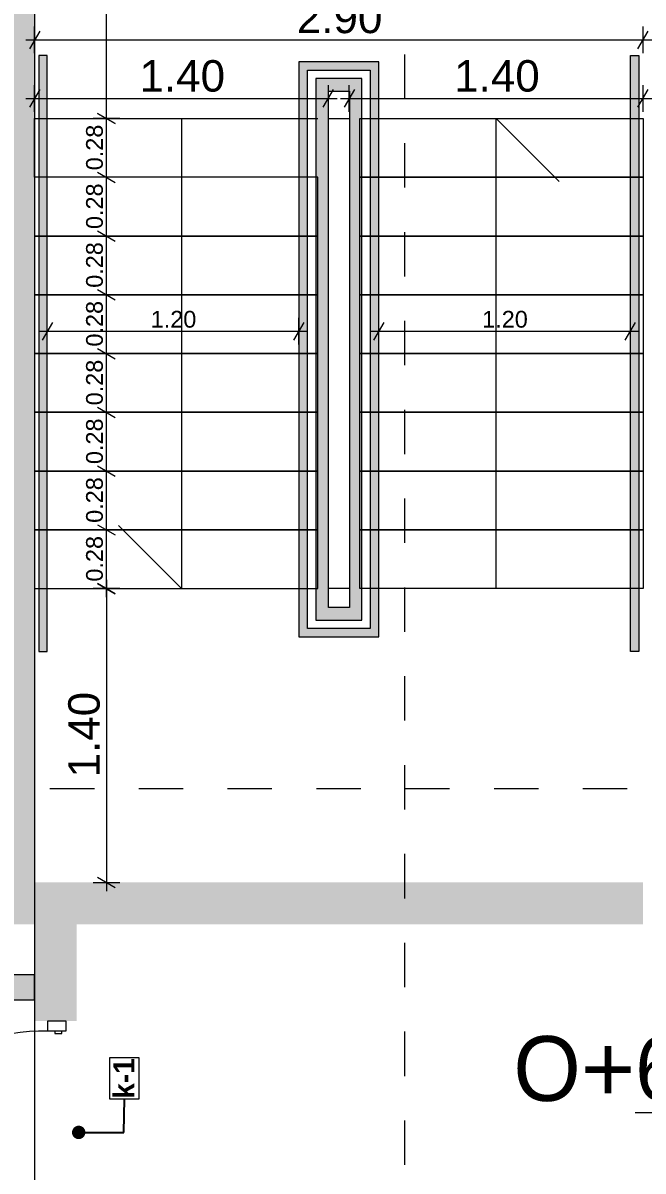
# Model space of a CAD drawing. Header units: millimetres. Extents: x 475206255 to 476720147, y 4620882299 to 4621447368.
# Drawn here: x 475240276 to 475243232, y 4621103601 to 4621109072 of the extents above; entities that cross this region are included whole.
import ezdxf

# ---------------------------------------------------------------- set-up
doc = ezdxf.new("R2010")
doc.units = ezdxf.units.MM
doc.header["$MEASUREMENT"] = 0
doc.set_wipeout_variables(frame=1)
doc.linetypes.add('Dashed', pattern=[423.333333, 211.666667, -211.666667])
doc.linetypes.add('Wipeout_Contour', pattern=[1000, 0, -1000])
for name, color, linetype, lineweight in [('2D Drafting - General_Pen_No__1_Pen_No__7_Pen_No__7', 7, 'Continuous', 0), ('2D Drafting - General_Pen_No__250_Pen_No__7_Pen_No__250', 7, 'Continuous', 0), ('2D Drafting - General_Pen_No__250_Pen_No__7_Pen_No__7', 7, 'Continuous', 0), ('Doors_Pen_No__7_Pen_No__7_Pen_No__7', 7, 'Continuous', 0), ('G-Anno-Nplt_Pen_No__7', 7, 'Continuous', 0), ('gegmebi_Pen_No__7_Pen_No__7', 7, 'Continuous', 0), ('New_._Pen_No__1', 1, 'Continuous', 0), ('New_2D Drafting - General_Pen_No__1', 1, 'Continuous', 0), ('New_2D Drafting - General_Pen_No__4', 7, 'Continuous', 0), ('New_Annotation - Label_Pen_No__1', 1, 'Continuous', 0), ('New_shenobebi_Pen_No__1', 1, 'Continuous', 0), ('zoma_Pen_No__142', 142, 'Continuous', 0), ('zoma_Pen_No__5_Pen_No__5', 5, 'Continuous', 0)]:
    doc.layers.add(name, color=color, linetype=linetype, lineweight=lineweight)
doc.layers.add('zoma', color=7, linetype='Continuous')
doc.styles.add('GENERATED_STYLE_2', font='arial.ttf')
doc.styles.add('GENERATED_STYLE_5', font='')
doc.styles.add('GENERATED_STYLE_6', font='avaza.ttf')
doc.styles.get('GENERATED_STYLE_5').set_extended_font_data('Avaza', bold=True)
doc.dimstyles.new('GENERATED_STYLE__17', dxfattribs={"dimtxt": 80.000001, "dimasz": 64.421331, "dimexe": 0.18, "dimexo": 3, "dimgap": 0, "dimtad": 1, "dimlfac": 0.001, "dimzin": 0, "dimdsep": 46, "dimtxsty": 'GENERATED_STYLE_2', "dimblk": 'ARROWHEAD_2', "dimblk1": 'ARROWHEAD_2', "dimblk2": 'ARROWHEAD_2', "dimcen": 0.09, "dimclrd": 142, "dimclre": 142, "dimclrt": 142, "dimadec": 0, "dimazin": 0, "dimtfac": 1, "dimtdec": 4, "dimtmove": 0, "dimatfit": 3, "dimfxl": 1, "dimtolj": 1, "dimtzin": 0, "dimarcsym": 0})
doc.dimstyles.new('GENERATED_STYLE__20', dxfattribs={"dimtxt": 80.000001, "dimasz": 64.421331, "dimexe": 0.18, "dimexo": 3, "dimgap": 0, "dimtad": 1, "dimtih": 1, "dimtoh": 1, "dimlfac": 0.001, "dimzin": 0, "dimdsep": 46, "dimtxsty": 'GENERATED_STYLE_2', "dimblk": 'ARROWHEAD_2', "dimblk1": 'ARROWHEAD_2', "dimblk2": 'ARROWHEAD_2', "dimcen": 0.09, "dimclrd": 142, "dimclre": 142, "dimclrt": 142, "dimadec": 0, "dimazin": 0, "dimtfac": 1, "dimtdec": 4, "dimtmove": 0, "dimatfit": 3, "dimfxl": 1, "dimtolj": 1, "dimtzin": 0, "dimarcsym": 0})
doc.dimstyles.new('GENERATED_STYLE__3', dxfattribs={"dimtxt": 200, "dimasz": 64.421331, "dimexe": 0.18, "dimexo": 3, "dimgap": 0, "dimtad": 1, "dimtih": 1, "dimtoh": 1, "dimlfac": 0.001, "dimzin": 0, "dimdsep": 46, "dimtxsty": 'GENERATED_STYLE_2', "dimblk": 'ARROWHEAD_2', "dimblk1": 'ARROWHEAD_2', "dimblk2": 'ARROWHEAD_2', "dimcen": 0.09, "dimclrd": 142, "dimclre": 142, "dimclrt": 142, "dimadec": 0, "dimazin": 0, "dimtfac": 1, "dimtdec": 4, "dimtmove": 0, "dimatfit": 3, "dimfxl": 1, "dimtolj": 1, "dimtzin": 0, "dimarcsym": 0})
doc.dimstyles.new('GENERATED_STYLE__33', dxfattribs={"dimtxt": 0.18, "dimasz": 127.68, "dimexe": 0.18, "dimexo": 0.0625, "dimgap": 0, "dimtad": 0, "dimtih": 1, "dimtoh": 1, "dimdec": 4, "dimzin": 0, "dimdsep": 46, "dimcen": 0.09, "dimadec": 0, "dimazin": 0, "dimtfac": 1, "dimtdec": 4, "dimtmove": 0, "dimatfit": 3, "dimldrblk": 'ARROWHEAD_11', "dimfxl": 1, "dimtolj": 1, "dimtzin": 0, "dimarcsym": 0})
doc.dimstyles.new('GENERATED_STYLE__5', dxfattribs={"dimtxt": 150, "dimasz": 64.421331, "dimexe": 0.18, "dimexo": 3, "dimgap": 0, "dimtad": 1, "dimtih": 1, "dimtoh": 1, "dimlfac": 0.001, "dimzin": 0, "dimdsep": 46, "dimtxsty": 'GENERATED_STYLE_2', "dimblk": 'ARROWHEAD_2', "dimblk1": 'ARROWHEAD_2', "dimblk2": 'ARROWHEAD_2', "dimcen": 0.09, "dimclrd": 142, "dimclre": 142, "dimclrt": 142, "dimadec": 0, "dimazin": 0, "dimtfac": 1, "dimtdec": 4, "dimtmove": 0, "dimatfit": 3, "dimfxl": 1, "dimtolj": 1, "dimtzin": 0, "dimarcsym": 0})
doc.dimstyles.new('GENERATED_STYLE__7', dxfattribs={"dimtxt": 150, "dimasz": 64.421331, "dimexe": 0.18, "dimexo": 3, "dimgap": 0, "dimtad": 1, "dimlfac": 0.001, "dimzin": 0, "dimdsep": 46, "dimtxsty": 'GENERATED_STYLE_2', "dimblk": 'ARROWHEAD_2', "dimblk1": 'ARROWHEAD_2', "dimblk2": 'ARROWHEAD_2', "dimcen": 0.09, "dimclrd": 142, "dimclre": 142, "dimclrt": 142, "dimadec": 0, "dimazin": 0, "dimtfac": 1, "dimtdec": 4, "dimtmove": 0, "dimatfit": 3, "dimfxl": 1, "dimtolj": 1, "dimtzin": 0, "dimarcsym": 0})
doc.dimstyles.new('GENERATED_STYLE__9', dxfattribs={"dimtxt": 200, "dimasz": 64.421331, "dimexe": 0.18, "dimexo": 3, "dimgap": 0, "dimtad": 1, "dimlfac": 0.001, "dimzin": 0, "dimdsep": 46, "dimtxsty": 'GENERATED_STYLE_2', "dimblk": 'ARROWHEAD_2', "dimblk1": 'ARROWHEAD_2', "dimblk2": 'ARROWHEAD_2', "dimcen": 0.09, "dimclrd": 142, "dimclre": 142, "dimclrt": 142, "dimadec": 0, "dimazin": 0, "dimtfac": 1, "dimtdec": 4, "dimtmove": 0, "dimatfit": 3, "dimfxl": 1, "dimtolj": 1, "dimtzin": 0, "dimarcsym": 0})

# ---------------------------------------------------------------- blocks, each defined once
blk = doc.blocks.new('*D203', base_point=(475826095.8, 4621095193.2))
at = {"layer": 'zoma_Pen_No__142', "color": 142, "linetype": 'Continuous', "lineweight": 0, "transparency": 16777216}
for p, q in [((475299470.7, 4621110192), (475299386, 4621110240.9)), ((475299428.3, 4621110216.4), (475299428.3, 4621110257.9)), ((475299491.9, 4621110216.4), (475299364.8, 4621110216.4)), ((475299428.3, 4621095016.4), (475299428.3, 4621110216.4)), ((475299386, 4621095040.9), (475299470.7, 4621094992)), ((475299491.9, 4621095016.4), (475299364.8, 4621095016.4)), ((475299428.3, 4621094975), (475299428.3, 4621095016.4))]:
    blk.add_line(p, q, dxfattribs=at)
at = {"layer": 'zoma_Pen_No__142', "color": 142, "lineweight": 0, "transparency": 16777216, "insert": (475299388.3, 4621102273.2), "char_height": 200, "attachment_point": 7, "rotation": 90, "style": 'GENERATED_STYLE_2'}
blk.add_mtext('\\A1;{\\pql;\\fArial|b0|i0|c204|p0;\\W1.000000;15.20}', dxfattribs=at)
blk = doc.blocks.new('ARROWHEAD_2')
at = {"color": 0, "linetype": 'Continuous', "lineweight": 0}
for p, q in [((0, 0), (-1, 0)), ((-0.378, -0.655), (0.378, 0.655))]:
    blk.add_line(p, q, dxfattribs=at)
blk = doc.blocks.new('*D211', base_point=(475826095.8, 4621095193.2))
at = {"layer": 'zoma_Pen_No__142', "color": 142, "linetype": 'Continuous', "lineweight": 0, "transparency": 16777216}
for p, q in [((475298702.8, 4621109816.4), (475298575.6, 4621109816.4)), ((475298596.8, 4621109840.9), (475298681.6, 4621109792)), ((475298639.2, 4621105566), (475298639.2, 4621109816.4)), ((475298596.8, 4621105590.4), (475298681.6, 4621105541.5)), ((475298702.8, 4621105566), (475298575.6, 4621105566))]:
    blk.add_line(p, q, dxfattribs=at)
at = {"layer": 'zoma_Pen_No__142', "color": 142, "lineweight": 0, "transparency": 16777216, "char_height": 200, "attachment_point": 7, "rotation": 90, "style": 'GENERATED_STYLE_2'}
for s, insert in [('\\A1;{\\pql;\\fArial|b0|i0|c204|p0;\\W1.000000;0.40}', (475298599.2, 4621109258.1)), ('\\A1;{\\pql;\\fArial|b0|i0|c204|p0;\\W1.000000;4.25}', (475298599.2, 4621107424.3))]:
    blk.add_mtext(s, dxfattribs=dict(at, insert=insert))
blk = doc.blocks.new('*D366', base_point=(475826095.8, 4621095193.2))
at = {"layer": 'zoma_Pen_No__142', "color": 142, "linetype": 'Continuous', "lineweight": 0, "transparency": 16777216}
for p, q in [((475240716.5, 4621106352.1), (475240631.7, 4621106401)), ((475240674.1, 4621106418), (475240674.1, 4621106376.6)), ((475240610.5, 4621106376.6), (475240737.7, 4621106376.6)), ((475240674.1, 4621106376.6), (475240674.1, 4621104976.6)), ((475240610.5, 4621104976.6), (475240737.7, 4621104976.6)), ((475240631.7, 4621105001), (475240716.5, 4621104952.1)), ((475240674.1, 4621104976.6), (475240674.1, 4621104935.1))]:
    blk.add_line(p, q, dxfattribs=at)
at = {"layer": 'zoma_Pen_No__142', "color": 142, "lineweight": 0, "transparency": 16777216, "insert": (475240644.1, 4621105476.4), "char_height": 150, "attachment_point": 7, "rotation": 90, "style": 'GENERATED_STYLE_2'}
blk.add_mtext('\\A1;{\\pql;\\fArial|b0|i0|c204|p0;\\W1.000000;1.40}', dxfattribs=at)
blk = doc.blocks.new('*D367', base_point=(475826095.8, 4621095193.2))
at = {"layer": 'zoma_Pen_No__142', "color": 142, "linetype": 'Continuous', "lineweight": 0, "transparency": 16777216}
for p, q in [((475240631.7, 4621106680.9), (475240716.5, 4621106631.9)), ((475240737.7, 4621106656.4), (475240610.5, 4621106656.4)), ((475240674.1, 4621106376.4), (475240674.1, 4621106656.4)), ((475240631.7, 4621106400.9), (475240716.5, 4621106351.9)), ((475240737.7, 4621106376.4), (475240610.5, 4621106376.4)), ((475240674.1, 4621106334.9), (475240674.1, 4621106376.4))]:
    blk.add_line(p, q, dxfattribs=at)
at = {"layer": 'zoma_Pen_No__142', "color": 142, "lineweight": 0, "transparency": 16777216, "insert": (475240658.1, 4621106409.6), "char_height": 80, "attachment_point": 7, "rotation": 90, "style": 'GENERATED_STYLE_2'}
blk.add_mtext('\\A1;{\\pql;\\fArial|b0|i0|c204|p0;\\W1.000000;0.28}', dxfattribs=at)
blk = doc.blocks.new('*D368', base_point=(475826095.8, 4621095193.2))
at = {"layer": 'zoma_Pen_No__142', "color": 142, "linetype": 'Continuous', "lineweight": 0, "transparency": 16777216}
for p, q in [((475240631.7, 4621106960.9), (475240716.5, 4621106911.9)), ((475240737.7, 4621106936.4), (475240610.5, 4621106936.4)), ((475240674.1, 4621106656.4), (475240674.1, 4621106936.4)), ((475240631.7, 4621106680.9), (475240716.5, 4621106631.9)), ((475240737.7, 4621106656.4), (475240610.5, 4621106656.4))]:
    blk.add_line(p, q, dxfattribs=at)
at = {"layer": 'zoma_Pen_No__142', "color": 142, "lineweight": 0, "transparency": 16777216, "insert": (475240658.1, 4621106689.6), "char_height": 80, "attachment_point": 7, "rotation": 90, "style": 'GENERATED_STYLE_2'}
blk.add_mtext('\\A1;{\\pql;\\fArial|b0|i0|c204|p0;\\W1.000000;0.28}', dxfattribs=at)
blk = doc.blocks.new('*D369', base_point=(475826095.8, 4621095193.2))
at = {"layer": 'zoma_Pen_No__142', "color": 142, "linetype": 'Continuous', "lineweight": 0, "transparency": 16777216}
for p, q in [((475240631.7, 4621107240.9), (475240716.5, 4621107191.9)), ((475240737.7, 4621107216.4), (475240610.5, 4621107216.4)), ((475240674.1, 4621106936.4), (475240674.1, 4621107216.4)), ((475240631.7, 4621106960.9), (475240716.5, 4621106911.9)), ((475240737.7, 4621106936.4), (475240610.5, 4621106936.4))]:
    blk.add_line(p, q, dxfattribs=at)
at = {"layer": 'zoma_Pen_No__142', "color": 142, "lineweight": 0, "transparency": 16777216, "insert": (475240658.1, 4621106969.6), "char_height": 80, "attachment_point": 7, "rotation": 90, "style": 'GENERATED_STYLE_2'}
blk.add_mtext('\\A1;{\\pql;\\fArial|b0|i0|c204|p0;\\W1.000000;0.28}', dxfattribs=at)
blk = doc.blocks.new('*D370', base_point=(475826095.8, 4621095193.2))
at = {"layer": 'zoma_Pen_No__142', "color": 142, "linetype": 'Continuous', "lineweight": 0, "transparency": 16777216}
for p, q in [((475240737.7, 4621107496.4), (475240610.5, 4621107496.4)), ((475240631.7, 4621107520.9), (475240716.5, 4621107471.9)), ((475240674.1, 4621107216.4), (475240674.1, 4621107496.4)), ((475240631.7, 4621107240.9), (475240716.5, 4621107191.9)), ((475240737.7, 4621107216.4), (475240610.5, 4621107216.4))]:
    blk.add_line(p, q, dxfattribs=at)
at = {"layer": 'zoma_Pen_No__142', "color": 142, "lineweight": 0, "transparency": 16777216, "insert": (475240658.1, 4621107249.6), "char_height": 80, "attachment_point": 7, "rotation": 90, "style": 'GENERATED_STYLE_2'}
blk.add_mtext('\\A1;{\\pql;\\fArial|b0|i0|c204|p0;\\W1.000000;0.28}', dxfattribs=at)
blk = doc.blocks.new('*D371', base_point=(475826095.8, 4621095193.2))
at = {"layer": 'zoma_Pen_No__142', "color": 142, "linetype": 'Continuous', "lineweight": 0, "transparency": 16777216}
for p, q in [((475240737.7, 4621107776.4), (475240610.5, 4621107776.4)), ((475240631.7, 4621107800.9), (475240716.5, 4621107751.9)), ((475240674.1, 4621107496.4), (475240674.1, 4621107776.4)), ((475240737.7, 4621107496.4), (475240610.5, 4621107496.4)), ((475240631.7, 4621107520.9), (475240716.5, 4621107471.9))]:
    blk.add_line(p, q, dxfattribs=at)
at = {"layer": 'zoma_Pen_No__142', "color": 142, "lineweight": 0, "transparency": 16777216, "insert": (475240658.1, 4621107529.6), "char_height": 80, "attachment_point": 7, "rotation": 90, "style": 'GENERATED_STYLE_2'}
blk.add_mtext('\\A1;{\\pql;\\fArial|b0|i0|c204|p0;\\W1.000000;0.28}', dxfattribs=at)
blk = doc.blocks.new('*D372', base_point=(475826095.8, 4621095193.2))
at = {"layer": 'zoma_Pen_No__142', "color": 142, "linetype": 'Continuous', "lineweight": 0, "transparency": 16777216}
for p, q in [((475240737.7, 4621108056.4), (475240610.5, 4621108056.4)), ((475240631.7, 4621108080.9), (475240716.5, 4621108031.9)), ((475240674.1, 4621107776.4), (475240674.1, 4621108056.4)), ((475240737.7, 4621107776.4), (475240610.5, 4621107776.4)), ((475240631.7, 4621107800.9), (475240716.5, 4621107751.9))]:
    blk.add_line(p, q, dxfattribs=at)
at = {"layer": 'zoma_Pen_No__142', "color": 142, "lineweight": 0, "transparency": 16777216, "insert": (475240658.1, 4621107809.6), "char_height": 80, "attachment_point": 7, "rotation": 90, "style": 'GENERATED_STYLE_2'}
blk.add_mtext('\\A1;{\\pql;\\fArial|b0|i0|c204|p0;\\W1.000000;0.28}', dxfattribs=at)
blk = doc.blocks.new('*D373', base_point=(475826095.8, 4621095193.2))
at = {"layer": 'zoma_Pen_No__142', "color": 142, "linetype": 'Continuous', "lineweight": 0, "transparency": 16777216}
for p, q in [((475240737.7, 4621108336.4), (475240610.5, 4621108336.4)), ((475240631.7, 4621108360.9), (475240716.5, 4621108311.9)), ((475240674.1, 4621108056.4), (475240674.1, 4621108336.4)), ((475240737.7, 4621108056.4), (475240610.5, 4621108056.4)), ((475240631.7, 4621108080.9), (475240716.5, 4621108031.9))]:
    blk.add_line(p, q, dxfattribs=at)
at = {"layer": 'zoma_Pen_No__142', "color": 142, "lineweight": 0, "transparency": 16777216, "insert": (475240658.1, 4621108089.6), "char_height": 80, "attachment_point": 7, "rotation": 90, "style": 'GENERATED_STYLE_2'}
blk.add_mtext('\\A1;{\\pql;\\fArial|b0|i0|c204|p0;\\W1.000000;0.28}', dxfattribs=at)
blk = doc.blocks.new('*D374', base_point=(475826095.8, 4621095193.2))
at = {"layer": 'zoma_Pen_No__142', "color": 142, "linetype": 'Continuous', "lineweight": 0, "transparency": 16777216}
for p, q in [((475240674.1, 4621108616.4), (475240674.1, 4621108657.8)), ((475240737.7, 4621108616.4), (475240610.5, 4621108616.4)), ((475240716.5, 4621108591.9), (475240631.7, 4621108640.9)), ((475240674.1, 4621108336.4), (475240674.1, 4621108616.4)), ((475240737.7, 4621108336.4), (475240610.5, 4621108336.4)), ((475240631.7, 4621108360.9), (475240716.5, 4621108311.9))]:
    blk.add_line(p, q, dxfattribs=at)
at = {"layer": 'zoma_Pen_No__142', "color": 142, "lineweight": 0, "transparency": 16777216, "insert": (475240658.1, 4621108369.6), "char_height": 80, "attachment_point": 7, "rotation": 90, "style": 'GENERATED_STYLE_2'}
blk.add_mtext('\\A1;{\\pql;\\fArial|b0|i0|c204|p0;\\W1.000000;0.28}', dxfattribs=at)
blk = doc.blocks.new('*D375', base_point=(475826095.8, 4621095193.2))
at = {"layer": 'zoma_Pen_No__142', "color": 142, "linetype": 'Continuous', "lineweight": 0, "transparency": 16777216}
for p, q in [((475240356.4, 4621108754.7), (475240307.4, 4621108669.9)), ((475240331.9, 4621108648.7), (475240331.9, 4621108775.9)), ((475241707.4, 4621108669.9), (475241756.4, 4621108754.7)), ((475241731.9, 4621108648.7), (475241731.9, 4621108775.9)), ((475240290.5, 4621108712.3), (475240331.9, 4621108712.3)), ((475240331.9, 4621108712.3), (475241731.9, 4621108712.3)), ((475241731.9, 4621108712.3), (475241773.4, 4621108712.3))]:
    blk.add_line(p, q, dxfattribs=at)
at = {"layer": 'zoma_Pen_No__142', "color": 142, "lineweight": 0, "transparency": 16777216, "insert": (475240831.7, 4621108742.3), "char_height": 150, "attachment_point": 7, "style": 'GENERATED_STYLE_2'}
blk.add_mtext('\\A1;{\\pql;\\fArial|b0|i0|c204|p0;\\W1.000000;1.40}', dxfattribs=at)
blk = doc.blocks.new('*D376', base_point=(475826095.8, 4621095193.2))
at = {"layer": 'zoma_Pen_No__142', "color": 142, "linetype": 'Continuous', "lineweight": 0, "transparency": 16777216}
for p, q in [((475241856.4, 4621108754.7), (475241807.4, 4621108669.9)), ((475241831.9, 4621108648.7), (475241831.9, 4621108775.9)), ((475243207.4, 4621108669.9), (475243256.4, 4621108754.7)), ((475243231.9, 4621108648.7), (475243231.9, 4621108775.9)), ((475241790.5, 4621108712.3), (475241831.9, 4621108712.3)), ((475241831.9, 4621108712.3), (475243231.9, 4621108712.3)), ((475243231.9, 4621108712.3), (475243273.4, 4621108712.3))]:
    blk.add_line(p, q, dxfattribs=at)
at = {"layer": 'zoma_Pen_No__142', "color": 142, "lineweight": 0, "transparency": 16777216, "insert": (475242331.7, 4621108742.3), "char_height": 150, "attachment_point": 7, "style": 'GENERATED_STYLE_2'}
blk.add_mtext('\\A1;{\\pql;\\fArial|b0|i0|c204|p0;\\W1.000000;1.40}', dxfattribs=at)
blk = doc.blocks.new('*D377', base_point=(475826095.8, 4621095193.2))
at = {"layer": 'zoma_Pen_No__142', "color": 142, "linetype": 'Continuous', "lineweight": 0, "transparency": 16777216}
for p, q in [((475240356.4, 4621109033.2), (475240307.4, 4621108948.5)), ((475240331.9, 4621108927.3), (475240331.9, 4621109054.4)), ((475243207.4, 4621108948.5), (475243256.4, 4621109033.2)), ((475243231.9, 4621108927.3), (475243231.9, 4621109054.4)), ((475240290.5, 4621108990.9), (475240331.9, 4621108990.9)), ((475240331.9, 4621108990.9), (475243231.9, 4621108990.9)), ((475243231.9, 4621108990.9), (475243273.4, 4621108990.9))]:
    blk.add_line(p, q, dxfattribs=at)
at = {"layer": 'zoma_Pen_No__142', "color": 142, "lineweight": 0, "transparency": 16777216, "insert": (475241581.7, 4621109020.9), "char_height": 150, "attachment_point": 7, "style": 'GENERATED_STYLE_2'}
blk.add_mtext('\\A1;{\\pql;\\fArial|b0|i0|c204|p0;\\W1.000000;2.90}', dxfattribs=at)
blk = doc.blocks.new('*D378', base_point=(475826095.8, 4621095193.2))
at = {"layer": 'zoma_Pen_No__142', "color": 142, "linetype": 'Continuous', "lineweight": 0, "transparency": 16777216}
for p, q in [((475240737.7, 4621110016.4), (475240610.5, 4621110016.4)), ((475240716.5, 4621109992), (475240631.7, 4621110040.9)), ((475240674.1, 4621110016.4), (475240674.1, 4621110057.9)), ((475240674.1, 4621108616.4), (475240674.1, 4621110016.4)), ((475240737.7, 4621108616.4), (475240610.5, 4621108616.4)), ((475240631.7, 4621108640.9), (475240716.5, 4621108591.9)), ((475240674.1, 4621108574.9), (475240674.1, 4621108616.4))]:
    blk.add_line(p, q, dxfattribs=at)
at = {"layer": 'zoma_Pen_No__142', "color": 142, "lineweight": 0, "transparency": 16777216, "insert": (475240644.1, 4621109116.2), "char_height": 150, "attachment_point": 7, "rotation": 90, "style": 'GENERATED_STYLE_2'}
blk.add_mtext('\\A1;{\\pql;\\fArial|b0|i0|c204|p0;\\W1.000000;1.40}', dxfattribs=at)
blk = doc.blocks.new('*D632', base_point=(475826095.8, 4621095193.2))
at = {"layer": 'zoma_Pen_No__142', "color": 142, "linetype": 'Continuous', "lineweight": 0, "transparency": 16777216}
for p, q in [((475240391.9, 4621107539), (475240391.9, 4621107666.2)), ((475241591.9, 4621107539), (475241591.9, 4621107666.2)), ((475240350.5, 4621107602.6), (475240391.9, 4621107602.6)), ((475240416.4, 4621107645), (475240367.4, 4621107560.2)), ((475240391.9, 4621107602.6), (475241591.9, 4621107602.6)), ((475241567.4, 4621107560.2), (475241616.4, 4621107645)), ((475241591.9, 4621107602.6), (475241633.4, 4621107602.6))]:
    blk.add_line(p, q, dxfattribs=at)
at = {"layer": 'zoma_Pen_No__142', "color": 142, "lineweight": 0, "transparency": 16777216, "insert": (475240885.1, 4621107618.6), "char_height": 80, "attachment_point": 7, "style": 'GENERATED_STYLE_2'}
blk.add_mtext('\\A1;{\\pql;\\fArial|b0|i0|c204|p0;\\W1.000000;1.20}', dxfattribs=at)
blk = doc.blocks.new('*D633', base_point=(475826095.8, 4621095193.2))
at = {"layer": 'zoma_Pen_No__142', "color": 142, "linetype": 'Continuous', "lineweight": 0, "transparency": 16777216}
for p, q in [((475241971.9, 4621107539), (475241971.9, 4621107666.2)), ((475243171.9, 4621107539), (475243171.9, 4621107666.2)), ((475241930.5, 4621107602.6), (475241971.9, 4621107602.6)), ((475241996.4, 4621107645), (475241947.4, 4621107560.2)), ((475241971.9, 4621107602.6), (475243171.9, 4621107602.6)), ((475243147.4, 4621107560.2), (475243196.4, 4621107645)), ((475243171.9, 4621107602.6), (475243213.4, 4621107602.6))]:
    blk.add_line(p, q, dxfattribs=at)
at = {"layer": 'zoma_Pen_No__142', "color": 142, "lineweight": 0, "transparency": 16777216, "insert": (475242465.1, 4621107618.6), "char_height": 80, "attachment_point": 7, "style": 'GENERATED_STYLE_2'}
blk.add_mtext('\\A1;{\\pql;\\fArial|b0|i0|c204|p0;\\W1.000000;1.20}', dxfattribs=at)
blk = doc.blocks.new('*D1275', base_point=(475826095.8, 4621095193.2))
at = {"layer": 'zoma_Pen_No__142', "color": 142, "linetype": 'Continuous', "lineweight": 0, "transparency": 16777216}
for p, q in [((475240143.8, 4621111275), (475240094.9, 4621111190.3)), ((475240119.4, 4621111169.1), (475240119.4, 4621111296.2)), ((475240543.8, 4621111275), (475240494.9, 4621111190.3)), ((475240519.4, 4621111169.1), (475240519.4, 4621111296.2)), ((475240119.4, 4621111232.6), (475240519.4, 4621111232.6))]:
    blk.add_line(p, q, dxfattribs=at)
blk = doc.blocks.new('*D1276', base_point=(475826095.8, 4621095193.2))
at = {"layer": 'zoma_Pen_No__142', "color": 142, "linetype": 'Continuous', "lineweight": 0, "transparency": 16777216}
for p, q in [((475240543.8, 4621111275), (475240494.9, 4621111190.3)), ((475240519.4, 4621111169.1), (475240519.4, 4621111296.2)), ((475247043.8, 4621111275), (475246994.9, 4621111190.3)), ((475247019.4, 4621111169.1), (475247019.4, 4621111296.2)), ((475240519.4, 4621111232.6), (475247019.4, 4621111232.6))]:
    blk.add_line(p, q, dxfattribs=at)
at = {"layer": 'zoma_Pen_No__142', "color": 142, "lineweight": 0, "transparency": 16777216, "char_height": 200, "attachment_point": 7, "style": 'GENERATED_STYLE_2'}
for s, insert in [('\\A1;{\\pql;\\fArial|b0|i0|c204|p0;\\W1.000000;6.50}', (475243502.4, 4621111272.6)), ('\\A1;{\\pql;\\fArial|b0|i0|c204|p0;\\W1.000000;0.40}', (475246461, 4621111272.6))]:
    blk.add_mtext(s, dxfattribs=dict(at, insert=insert))
blk = doc.blocks.new('*D1333', base_point=(475826095.8, 4621095193.2))
at = {"layer": 'zoma_Pen_No__142', "color": 142, "linetype": 'Continuous', "lineweight": 0, "transparency": 16777216}
for p, q in [((475240143.8, 4621160464.8), (475240094.9, 4621160380)), ((475240119.4, 4621160358.8), (475240119.4, 4621160486)), ((475240543.8, 4621160464.8), (475240494.9, 4621160380)), ((475240519.4, 4621160358.8), (475240519.4, 4621160486)), ((475240119.4, 4621160422.4), (475240519.4, 4621160422.4))]:
    blk.add_line(p, q, dxfattribs=at)
blk = doc.blocks.new('*D1334', base_point=(475826095.8, 4621095193.2))
at = {"layer": 'zoma_Pen_No__142', "color": 142, "linetype": 'Continuous', "lineweight": 0, "transparency": 16777216}
for p, q in [((475240543.8, 4621160464.8), (475240494.9, 4621160380)), ((475240519.4, 4621160358.8), (475240519.4, 4621160486)), ((475247043.8, 4621160464.8), (475246994.9, 4621160380)), ((475247019.4, 4621160358.8), (475247019.4, 4621160486)), ((475240519.4, 4621160422.4), (475247019.4, 4621160422.4))]:
    blk.add_line(p, q, dxfattribs=at)
at = {"layer": 'zoma_Pen_No__142', "color": 142, "lineweight": 0, "transparency": 16777216, "char_height": 200, "attachment_point": 7, "style": 'GENERATED_STYLE_2'}
for s, insert in [('\\A1;{\\pql;\\fArial|b0|i0|c204|p0;\\W1.000000;6.50}', (475243502.4, 4621160462.4)), ('\\A1;{\\pql;\\fArial|b0|i0|c204|p0;\\W1.000000;0.40}', (475246461, 4621160462.4))]:
    blk.add_mtext(s, dxfattribs=dict(at, insert=insert))
blk = doc.blocks.new('*D1357', base_point=(475826095.8, 4621095193.2))
at = {"layer": 'zoma_Pen_No__142', "color": 142, "linetype": 'Continuous', "lineweight": 0, "transparency": 16777216}
for p, q in [((475240143.8, 4621141919.8), (475240094.9, 4621141835.1)), ((475240119.4, 4621141813.9), (475240119.4, 4621141941)), ((475240543.8, 4621141919.8), (475240494.9, 4621141835.1)), ((475240519.4, 4621141813.9), (475240519.4, 4621141941)), ((475240119.4, 4621141877.4), (475240519.4, 4621141877.4))]:
    blk.add_line(p, q, dxfattribs=at)
blk = doc.blocks.new('*D1358', base_point=(475826095.8, 4621095193.2))
at = {"layer": 'zoma_Pen_No__142', "color": 142, "linetype": 'Continuous', "lineweight": 0, "transparency": 16777216}
for p, q in [((475240543.8, 4621141919.8), (475240494.9, 4621141835.1)), ((475240519.4, 4621141813.9), (475240519.4, 4621141941)), ((475247043.8, 4621141919.8), (475246994.9, 4621141835.1)), ((475247019.4, 4621141813.9), (475247019.4, 4621141941)), ((475240519.4, 4621141877.4), (475247019.4, 4621141877.4))]:
    blk.add_line(p, q, dxfattribs=at)
at = {"layer": 'zoma_Pen_No__142', "color": 142, "lineweight": 0, "transparency": 16777216, "char_height": 200, "attachment_point": 7, "style": 'GENERATED_STYLE_2'}
for s, insert in [('\\A1;{\\pql;\\fArial|b0|i0|c204|p0;\\W1.000000;6.50}', (475243502.4, 4621141917.4)), ('\\A1;{\\pql;\\fArial|b0|i0|c204|p0;\\W1.000000;0.40}', (475246461, 4621141917.4))]:
    blk.add_mtext(s, dxfattribs=dict(at, insert=insert))
blk = doc.blocks.new('*D1392', base_point=(475826095.8, 4621095193.2))
at = {"layer": 'zoma_Pen_No__142', "color": 142, "linetype": 'Continuous', "lineweight": 0, "transparency": 16777216}
for p, q in [((475240119.4, 4621209735.5), (475240119.4, 4621209862.6)), ((475240519.4, 4621209735.5), (475240519.4, 4621209862.6)), ((475240143.8, 4621209841.4), (475240094.9, 4621209756.6)), ((475240119.4, 4621209799), (475240519.4, 4621209799)), ((475240543.8, 4621209841.4), (475240494.9, 4621209756.6))]:
    blk.add_line(p, q, dxfattribs=at)
blk = doc.blocks.new('*D1393', base_point=(475826095.8, 4621095193.2))
at = {"layer": 'zoma_Pen_No__142', "color": 142, "linetype": 'Continuous', "lineweight": 0, "transparency": 16777216}
for p, q in [((475240519.4, 4621209735.5), (475240519.4, 4621209862.6)), ((475247019.4, 4621209735.5), (475247019.4, 4621209862.6)), ((475240543.8, 4621209841.4), (475240494.9, 4621209756.6)), ((475240519.4, 4621209799), (475247019.4, 4621209799)), ((475247043.8, 4621209841.4), (475246994.9, 4621209756.6))]:
    blk.add_line(p, q, dxfattribs=at)
at = {"layer": 'zoma_Pen_No__142', "color": 142, "lineweight": 0, "transparency": 16777216, "char_height": 200, "attachment_point": 7, "style": 'GENERATED_STYLE_2'}
for s, insert in [('\\A1;{\\pql;\\fArial|b0|i0|c204|p0;\\W1.000000;6.50}', (475243502.4, 4621209839)), ('\\A1;{\\pql;\\fArial|b0|i0|c204|p0;\\W1.000000;0.40}', (475246461, 4621209839))]:
    blk.add_mtext(s, dxfattribs=dict(at, insert=insert))
blk = doc.blocks.new('*D1416', base_point=(475826095.8, 4621095193.2))
at = {"layer": 'zoma_Pen_No__142', "color": 142, "linetype": 'Continuous', "lineweight": 0, "transparency": 16777216}
for p, q in [((475240119.4, 4621191190.5), (475240119.4, 4621191317.7)), ((475240519.4, 4621191190.5), (475240519.4, 4621191317.7)), ((475240143.8, 4621191296.5), (475240094.9, 4621191211.7)), ((475240119.4, 4621191254.1), (475240519.4, 4621191254.1)), ((475240543.8, 4621191296.5), (475240494.9, 4621191211.7))]:
    blk.add_line(p, q, dxfattribs=at)
blk = doc.blocks.new('*D1417', base_point=(475826095.8, 4621095193.2))
at = {"layer": 'zoma_Pen_No__142', "color": 142, "linetype": 'Continuous', "lineweight": 0, "transparency": 16777216}
for p, q in [((475240519.4, 4621191190.5), (475240519.4, 4621191317.7)), ((475247019.4, 4621191190.5), (475247019.4, 4621191317.7)), ((475240543.8, 4621191296.5), (475240494.9, 4621191211.7)), ((475240519.4, 4621191254.1), (475247019.4, 4621191254.1)), ((475247043.8, 4621191296.5), (475246994.9, 4621191211.7))]:
    blk.add_line(p, q, dxfattribs=at)
at = {"layer": 'zoma_Pen_No__142', "color": 142, "lineweight": 0, "transparency": 16777216, "char_height": 200, "attachment_point": 7, "style": 'GENERATED_STYLE_2'}
for s, insert in [('\\A1;{\\pql;\\fArial|b0|i0|c204|p0;\\W1.000000;6.50}', (475243502.4, 4621191294.1)), ('\\A1;{\\pql;\\fArial|b0|i0|c204|p0;\\W1.000000;0.40}', (475246461, 4621191294.1))]:
    blk.add_mtext(s, dxfattribs=dict(at, insert=insert))
blk = doc.blocks.new('*D1450', base_point=(475826095.8, 4621095193.2))
at = {"layer": 'zoma_Pen_No__142', "color": 142, "linetype": 'Continuous', "lineweight": 0, "transparency": 16777216}
for p, q in [((475240143.8, 4621259031.2), (475240094.9, 4621258946.4)), ((475240119.4, 4621258925.2), (475240119.4, 4621259052.4)), ((475240543.8, 4621259031.2), (475240494.9, 4621258946.4)), ((475240519.4, 4621258925.2), (475240519.4, 4621259052.4)), ((475240119.4, 4621258988.8), (475240519.4, 4621258988.8))]:
    blk.add_line(p, q, dxfattribs=at)
blk = doc.blocks.new('*D1451', base_point=(475826095.8, 4621095193.2))
at = {"layer": 'zoma_Pen_No__142', "color": 142, "linetype": 'Continuous', "lineweight": 0, "transparency": 16777216}
for p, q in [((475240543.8, 4621259031.2), (475240494.9, 4621258946.4)), ((475240519.4, 4621258925.2), (475240519.4, 4621259052.4)), ((475247043.8, 4621259031.2), (475246994.9, 4621258946.4)), ((475247019.4, 4621258925.2), (475247019.4, 4621259052.4)), ((475240519.4, 4621258988.8), (475247019.4, 4621258988.8))]:
    blk.add_line(p, q, dxfattribs=at)
at = {"layer": 'zoma_Pen_No__142', "color": 142, "lineweight": 0, "transparency": 16777216, "char_height": 200, "attachment_point": 7, "style": 'GENERATED_STYLE_2'}
for s, insert in [('\\A1;{\\pql;\\fArial|b0|i0|c204|p0;\\W1.000000;6.50}', (475243502.4, 4621259028.8)), ('\\A1;{\\pql;\\fArial|b0|i0|c204|p0;\\W1.000000;0.40}', (475246461, 4621259028.8))]:
    blk.add_mtext(s, dxfattribs=dict(at, insert=insert))
blk = doc.blocks.new('*D1474', base_point=(475826095.8, 4621095193.2))
at = {"layer": 'zoma_Pen_No__142', "color": 142, "linetype": 'Continuous', "lineweight": 0, "transparency": 16777216}
for p, q in [((475240143.8, 4621240486.2), (475240094.9, 4621240401.5)), ((475240119.4, 4621240380.3), (475240119.4, 4621240507.4)), ((475240543.8, 4621240486.2), (475240494.9, 4621240401.5)), ((475240519.4, 4621240380.3), (475240519.4, 4621240507.4)), ((475240119.4, 4621240443.8), (475240519.4, 4621240443.8))]:
    blk.add_line(p, q, dxfattribs=at)
blk = doc.blocks.new('*D1475', base_point=(475826095.8, 4621095193.2))
at = {"layer": 'zoma_Pen_No__142', "color": 142, "linetype": 'Continuous', "lineweight": 0, "transparency": 16777216}
for p, q in [((475240543.8, 4621240486.2), (475240494.9, 4621240401.5)), ((475240519.4, 4621240380.3), (475240519.4, 4621240507.4)), ((475247043.8, 4621240486.2), (475246994.9, 4621240401.5)), ((475247019.4, 4621240380.3), (475247019.4, 4621240507.4)), ((475240519.4, 4621240443.8), (475247019.4, 4621240443.8))]:
    blk.add_line(p, q, dxfattribs=at)
at = {"layer": 'zoma_Pen_No__142', "color": 142, "lineweight": 0, "transparency": 16777216, "char_height": 200, "attachment_point": 7, "style": 'GENERATED_STYLE_2'}
for s, insert in [('\\A1;{\\pql;\\fArial|b0|i0|c204|p0;\\W1.000000;6.50}', (475243502.4, 4621240483.8)), ('\\A1;{\\pql;\\fArial|b0|i0|c204|p0;\\W1.000000;0.40}', (475246461, 4621240483.8))]:
    blk.add_mtext(s, dxfattribs=dict(at, insert=insert))
blk = doc.blocks.new('ARROWHEAD_11')
at = {"color": 0, "linetype": 'Continuous', "lineweight": 0}
blk.add_line((0, 0), (-1, 0), dxfattribs=at)
at = {"color": 0, "linetype": 'Continuous', "lineweight": 0, "const_width": 0.25, "flags": 128}
blk.add_lwpolyline([(-0.125, 0, 1), (0.125, 0, 1)], format="xyb", close=True, dxfattribs=at)

msp = doc.modelspace()

# ---------------------------------------------------------------- hatches: boundary and pattern name
at = {"layer": '2D Drafting - General_Pen_No__250_Pen_No__7_Pen_No__7', "linetype": 'Continuous', "lineweight": 0}
for points in [[(475240131.911, 4621109816.431), (475240131.911, 4621104776.356), (475240331.911, 4621104776.356), (475240331.911, 4621109816.431)], [(475240131.911, 4621105126.807), (475239731.911, 4621105126.807), (475239731.911, 4621104436.789), (475240331.911, 4621104436.789), (475240331.911, 4621104536.431), (475239831.911, 4621104536.431), (475239831.911, 4621105026.619), (475240131.911, 4621105026.619)], [(475240531.911, 4621104776.356), (475240331.911, 4621104776.356), (475240331.911, 4621104316.431), (475240531.911, 4621104316.431)], [(475240331.911, 4621104536.431), (475239681.911, 4621104536.431), (475239681.911, 4621104416.431), (475240331.911, 4621104416.431)]]:
    msp.add_hatch(color=7, dxfattribs=at).paths.add_polyline_path(points)
at = {"layer": 'G-Anno-Nplt_Pen_No__7', "linetype": 'Continuous', "lineweight": 0}
msp.add_hatch(color=7, dxfattribs=at).paths.add_polyline_path([(475243231.911, 4621104776.356), (475240331.911, 4621104776.356), (475240331.911, 4621104976.356), (475243231.911, 4621104976.356)])
at = {"layer": 'New_2D Drafting - General_Pen_No__1', "linetype": 'Continuous', "lineweight": 0}
for points in [[(475240351.911, 4621106076.388), (475240391.911, 4621106076.388), (475240391.911, 4621108916.388), (475240351.911, 4621108916.388)], [(475243211.911, 4621106076.388), (475243171.911, 4621106076.388), (475243171.911, 4621108916.388), (475243211.911, 4621108916.388)]]:
    msp.add_hatch(color=1, dxfattribs=at).paths.add_polyline_path(points)
h = msp.add_hatch(color=1, dxfattribs=at)
h.paths.add_polyline_path([(475241591.911, 4621106146.281), (475241971.911, 4621106146.281), (475241971.911, 4621106276.388), (475241971.911, 4621108886.295), (475241591.911, 4621108886.295)])
h.paths.add_polyline_path([(475241931.911, 4621106186.281), (475241631.911, 4621106186.281), (475241631.911, 4621108846.295), (475241931.911, 4621108846.295)], flags=0)
h = msp.add_hatch(color=1, dxfattribs=at)
h.paths.add_polyline_path([(475241671.911, 4621106226.281), (475241891.911, 4621106226.281), (475241891.911, 4621108806.295), (475241671.911, 4621108806.295)])
h.paths.add_polyline_path([(475241731.911, 4621106286.281), (475241731.911, 4621108746.295), (475241831.911, 4621108746.295), (475241831.911, 4621106286.281)], flags=0)

# ---------------------------------------------------------------- linework, layer by layer
at = {"layer": '2D Drafting - General_Pen_No__1_Pen_No__7_Pen_No__7', "color": 7, "linetype": 'Continuous', "lineweight": 0}
msp.add_arc((475240370.159, 4621103374.153), 893.239, 88.396194, 178.396194, dxfattribs=at)
at = {"layer": '2D Drafting - General_Pen_No__250_Pen_No__7_Pen_No__250', "color": 7, "linetype": 'Continuous', "lineweight": 0, "flags": 128}
msp.add_lwpolyline([(475240331.911, 4621104536.431), (475239681.911, 4621104536.431), (475239681.911, 4621104416.431), (475240331.911, 4621104416.431)], close=True, dxfattribs=at)
at = {"layer": 'Doors_Pen_No__7_Pen_No__7_Pen_No__7', "color": 7, "linetype": 'Continuous', "lineweight": 0, "flags": 128}
for points in [[(475240479.825, 4621104316.431), (475240479.825, 4621104267.042), (475240395.159, 4621104267.042), (475240395.159, 4621104316.431)], [(475240461.825, 4621104255.931), (475240461.825, 4621104267.042), (475240428.492, 4621104267.042), (475240428.492, 4621104255.931)]]:
    msp.add_lwpolyline(points, close=True, dxfattribs=at)
at = {"layer": 'gegmebi_Pen_No__7_Pen_No__7', "color": 7, "linetype": 'Continuous', "lineweight": 0, "flags": 128}
for points in [[(475241681.911, 4621108336.388), (475240331.911, 4621108336.388), (475240331.911, 4621108616.388), (475241681.911, 4621108616.388)], [(475241031.911, 4621108616.388), (475241031.911, 4621106376.388), (475240731.911, 4621106676.388)], [(475242531.911, 4621106376.388), (475242531.911, 4621108616.388), (475242831.911, 4621108316.388)]]:
    msp.add_lwpolyline(points, dxfattribs=at)
for points in [[(475241831.911, 4621106376.388), (475241731.911, 4621106376.388), (475241731.911, 4621108616.388), (475241831.911, 4621108616.388)], [(475241881.911, 4621108336.388), (475241881.911, 4621108616.388), (475243231.911, 4621108616.388), (475243231.911, 4621108336.388)], [(475241681.911, 4621108056.388), (475241681.911, 4621108336.388), (475240331.911, 4621108336.388), (475240331.911, 4621108056.388)], [(475241881.911, 4621108056.388), (475241881.911, 4621108336.388), (475243231.911, 4621108336.388), (475243231.911, 4621108056.388)], [(475241681.911, 4621107776.388), (475241681.911, 4621108056.388), (475240331.911, 4621108056.388), (475240331.911, 4621107776.388)], [(475241881.911, 4621107776.388), (475241881.911, 4621108056.388), (475243231.911, 4621108056.388), (475243231.911, 4621107776.388)], [(475241681.911, 4621107496.388), (475241681.911, 4621107776.388), (475240331.911, 4621107776.388), (475240331.911, 4621107496.388)], [(475241881.911, 4621107496.388), (475241881.911, 4621107776.388), (475243231.911, 4621107776.388), (475243231.911, 4621107496.388)], [(475241681.911, 4621107216.388), (475241681.911, 4621107496.388), (475240331.911, 4621107496.388), (475240331.911, 4621107216.388)], [(475241881.911, 4621107216.388), (475241881.911, 4621107496.388), (475243231.911, 4621107496.388), (475243231.911, 4621107216.388)], [(475241681.911, 4621106936.388), (475241681.911, 4621107216.388), (475240331.911, 4621107216.388), (475240331.911, 4621106936.388)], [(475241881.911, 4621106936.388), (475241881.911, 4621107216.388), (475243231.911, 4621107216.388), (475243231.911, 4621106936.388)], [(475241681.911, 4621106656.388), (475241681.911, 4621106936.388), (475240331.911, 4621106936.388), (475240331.911, 4621106656.388)], [(475241881.911, 4621106656.388), (475241881.911, 4621106936.388), (475243231.911, 4621106936.388), (475243231.911, 4621106656.388)], [(475241681.911, 4621106376.388), (475241681.911, 4621106656.388), (475240331.911, 4621106656.388), (475240331.911, 4621106376.388)], [(475241881.911, 4621106376.388), (475241881.911, 4621106656.388), (475243231.911, 4621106656.388), (475243231.911, 4621106376.388)]]:
    msp.add_lwpolyline(points, close=True, dxfattribs=at)
at = {"layer": 'New_2D Drafting - General_Pen_No__4', "color": 7, "linetype": 'Continuous', "lineweight": 0, "flags": 128}
for points in [[(475240351.911, 4621106076.388), (475240391.911, 4621106076.388), (475240391.911, 4621108916.388), (475240351.911, 4621108916.388)], [(475243211.911, 4621106076.388), (475243171.911, 4621106076.388), (475243171.911, 4621108916.388), (475243211.911, 4621108916.388)], [(475241591.911, 4621106146.281), (475241971.911, 4621106146.281), (475241971.911, 4621106276.388), (475241971.911, 4621108886.295), (475241591.911, 4621108886.295)], [(475241931.911, 4621106186.281), (475241631.911, 4621106186.281), (475241631.911, 4621108846.295), (475241931.911, 4621108846.295)], [(475241671.911, 4621106226.281), (475241891.911, 4621106226.281), (475241891.911, 4621108806.295), (475241671.911, 4621108806.295)], [(475241731.911, 4621106286.281), (475241731.911, 4621108746.295), (475241831.911, 4621108746.295), (475241831.911, 4621106286.281)]]:
    msp.add_lwpolyline(points, close=True, dxfattribs=at)
at = {"layer": 'New_shenobebi_Pen_No__1', "color": 1, "linetype": 'Dashed', "lineweight": 0}
for points in [[(475242096.598, 4621090507.004), (475242096.598, 4621113800.225)], [(475301576.601, 4621105421.761), (475228405.534, 4621105421.761)]]:
    msp.add_lwpolyline(points, dxfattribs=at)
at = {"layer": 'zoma_Pen_No__5_Pen_No__5', "color": 5, "linetype": 'Continuous', "lineweight": 0}
msp.add_line((475240331.911, 4621112487.415), (475240331.911, 4621091612.423), dxfattribs=at)

# ---------------------------------------------------------------- dimensions: what is measured, and where the dimension line sits
at = {"layer": 'zoma', "color": 142, "linetype": 'Continuous', "lineweight": 0}
for base, p1, p2, dimstyle, picture, middle in [((475247019.369, 4621258988.783), (475240519.369, 4621024556.839), (475247019.369, 4621024556.839), 'GENERATED_STYLE__3', '*D1451', (475243761.365, 4621259128.783)), ((475240519.369, 4621258988.783), (475240119.369, 4621024556.839), (475240519.369, 4621024556.839), 'GENERATED_STYLE__3', '*D1450', (475239819.948, 4621259128.783)), ((475247019.369, 4621240443.837), (475240519.369, 4621006027.167), (475247019.369, 4621006027.167), 'GENERATED_STYLE__3', '*D1475', (475243761.365, 4621240583.837)), ((475240519.369, 4621240443.837), (475240119.369, 4621006027.167), (475240519.369, 4621006027.167), 'GENERATED_STYLE__3', '*D1474', (475239819.948, 4621240583.837)), ((475247019.369, 4621209799.032), (475240519.369, 4621024556.839), (475247019.369, 4621024556.839), 'GENERATED_STYLE__3', '*D1393', (475243761.365, 4621209939.032)), ((475240519.369, 4621209799.032), (475240119.369, 4621024556.839), (475240519.369, 4621024556.839), 'GENERATED_STYLE__3', '*D1392', (475239819.948, 4621209939.032)), ((475247019.369, 4621191254.086), (475240519.369, 4621006027.167), (475247019.369, 4621006027.167), 'GENERATED_STYLE__3', '*D1417', (475243761.365, 4621191394.086)), ((475240519.369, 4621191254.086), (475240119.369, 4621006027.167), (475240519.369, 4621006027.167), 'GENERATED_STYLE__3', '*D1416', (475239819.948, 4621191394.086)), ((475247019.369, 4621160422.38), (475240519.369, 4621024556.839), (475247019.369, 4621024556.839), 'GENERATED_STYLE__3', '*D1334', (475243761.365, 4621160562.38)), ((475240519.369, 4621160422.38), (475240119.369, 4621024556.839), (475240519.369, 4621024556.839), 'GENERATED_STYLE__3', '*D1333', (475239819.948, 4621160562.38)), ((475247019.369, 4621141877.434), (475240519.369, 4621006027.167), (475247019.369, 4621006027.167), 'GENERATED_STYLE__3', '*D1358', (475243761.365, 4621142017.434)), ((475240519.369, 4621141877.434), (475240119.369, 4621006027.167), (475240519.369, 4621006027.167), 'GENERATED_STYLE__3', '*D1357', (475239819.948, 4621142017.434)), ((475247019.369, 4621111232.645), (475240519.369, 4621024556.839), (475247019.369, 4621024556.839), 'GENERATED_STYLE__3', '*D1276', (475243761.365, 4621111372.645)), ((475240519.369, 4621111232.645), (475240119.369, 4621024556.839), (475240519.369, 4621024556.839), 'GENERATED_STYLE__3', '*D1275', (475239819.948, 4621111372.645)), ((475243231.911, 4621108990.856), (475240331.911, 4621109311.868), (475243231.911, 4621109126.019), 'GENERATED_STYLE__5', '*D377', (475241775.908, 4621109095.856)), ((475243231.911, 4621108712.301), (475241831.911, 4621108939.238), (475243231.911, 4621108986.736), 'GENERATED_STYLE__5', '*D376', (475242525.908, 4621108817.301)), ((475241731.911, 4621108712.301), (475240331.911, 4621108862.712), (475241731.911, 4621108849.518), 'GENERATED_STYLE__5', '*D375', (475241025.908, 4621108817.301)), ((475241591.911, 4621107602.613), (475240391.911, 4621108916.388), (475241591.911, 4621108886.295), 'GENERATED_STYLE__20', '*D632', (475240988.709, 4621107658.613)), ((475243171.911, 4621107602.613), (475241971.911, 4621108886.295), (475243171.911, 4621108916.388), 'GENERATED_STYLE__20', '*D633', (475242568.709, 4621107658.613))]:
    dim = msp.add_linear_dim(base=base, p1=p1, p2=p2, dimstyle=dimstyle, dxfattribs=at)
    dim.commit()
    dim.dimension.update_dxf_attribs({"geometry": picture, "text_midpoint": middle, "dimtype": 160})
for base, p1, p2, angle, dimstyle, picture, middle in [((475299428.336, 4621110216.431), (475233411.312, 4621095016.431), (475233411.312, 4621110216.431), 90, 'GENERATED_STYLE__9', '*D203', (475299288.336, 4621102608.258)), ((475240674.111, 4621110016.431), (475242945.962, 4621108616.388), (475242657.333, 4621110016.431), 90, 'GENERATED_STYLE__7', '*D378', (475240569.111, 4621109310.407)), ((475298639.208, 4621109816.431), (475295601.842, 4621105565.954), (475233411.312, 4621109816.431), 90, 'GENERATED_STYLE__9', '*D211', (475298499.208, 4621107683.189)), ((475240674.111, 4621108616.388), (475240989.288, 4621108336.388), (475241100.913, 4621108616.388), 90, 'GENERATED_STYLE__17', '*D374', (475240618.111, 4621108473.187)), ((475240674.111, 4621108336.388), (475240949.891, 4621108056.388), (475240989.288, 4621108336.388), 90, 'GENERATED_STYLE__17', '*D373', (475240618.111, 4621108193.187)), ((475240674.111, 4621108056.388), (475240995.854, 4621107776.388), (475240949.891, 4621108056.388), 90, 'GENERATED_STYLE__17', '*D372', (475240618.111, 4621107913.187)), ((475240674.111, 4621107776.388), (475240995.854, 4621107496.388), (475240995.854, 4621107776.388), 90, 'GENERATED_STYLE__17', '*D371', (475240618.111, 4621107633.187)), ((475240674.111, 4621107496.388), (475240989.288, 4621107216.388), (475240995.854, 4621107496.388), 90, 'GENERATED_STYLE__17', '*D370', (475240618.111, 4621107353.187)), ((475240674.111, 4621107216.388), (475240989.288, 4621106936.388), (475240989.288, 4621107216.388), 90, 'GENERATED_STYLE__17', '*D369', (475240618.111, 4621107073.187)), ((475240674.111, 4621106936.388), (475241008.986, 4621106656.388), (475240989.288, 4621106936.388), 90, 'GENERATED_STYLE__17', '*D368', (475240618.111, 4621106793.187)), ((475240674.111, 4621106656.388), (475241008.986, 4621106376.388), (475241008.986, 4621106656.388), 90, 'GENERATED_STYLE__17', '*D367', (475240618.111, 4621106513.187)), ((475240674.111, 4621104976.551), (475240674.111, 4621106376.551), (475240674.111, 4621104976.551), 270, 'GENERATED_STYLE__7', '*D366', (475240569.111, 4621105670.548))]:
    dim = msp.add_linear_dim(base=base, p1=p1, p2=p2, angle=angle, dimstyle=dimstyle, dxfattribs=at)
    dim.commit()
    dim.dimension.update_dxf_attribs({"geometry": picture, "text_midpoint": middle, "dimtype": 160, "text_rotation": 90})

# ---------------------------------------------------------------- next in the draw order: wipeouts: each hides what was drawn before it
at = {"color": 1, "linetype": 'Wipeout_Contour', "lineweight": 0, "ltscale": 23227386179.77291}
msp.add_wipeout([(475242565.272, 4621103785.186), (475245406.272, 4621103785.186), (475245406.272, 4621104321.086), (475242565.272, 4621104321.086)], dxfattribs=at).dxf.layer = 'New_._Pen_No__1'
at = {"color": 1, "linetype": 'Continuous', "lineweight": 0, "ltscale": 23227384801.82555}
msp.add_wipeout([(475240830.669, 4621103945.284), (475240830.669, 4621104141.049), (475240689.492, 4621104141.049), (475240689.492, 4621103945.284)], dxfattribs=at).dxf.layer = 'New_Annotation - Label_Pen_No__1'

# ---------------------------------------------------------------- next in the draw order: linework, layer by layer
at = {"layer": 'New_Annotation - Label_Pen_No__1', "color": 1, "linetype": 'Continuous', "lineweight": 0, "flags": 128}
msp.add_lwpolyline([(475240830.669, 4621103945.284), (475240830.669, 4621104141.049), (475240689.492, 4621104141.049), (475240689.492, 4621103945.284), (475240830.669, 4621103945.284)], close=True, dxfattribs=at)

# ---------------------------------------------------------------- next in the draw order: texts
at = {"layer": 'New_._Pen_No__1', "color": 1, "linetype": 'Continuous', "lineweight": 0, "insert": (475243985.772, 4621104248.422), "char_height": 308.823529, "attachment_point": 2, "style": 'GENERATED_STYLE_6'}
msp.add_mtext('\\A1;{\\pqc;\\fAvaza|b0|i0|c0|p0;\\W1.000000;O\\fArial|b0|i0|c204|p0;\\H1.029412x;\\W1.000000;+\\fAvaza|b0|i0|c0|p0;\\L\\H0.943673x;\\W1.000000;\\L6.40\\fAvaza|b0|i0|c0|p0;\\W1.000000; (655.4)}', dxfattribs=at)
at = {"layer": 'New_Annotation - Label_Pen_No__1', "color": 1, "linetype": 'Continuous', "lineweight": 0, "insert": (475240757.335, 4621103945.284), "char_height": 100, "attachment_point": 4, "rotation": 90, "style": 'GENERATED_STYLE_5'}
msp.add_mtext('\\A1;{\\pql;\\fAvaza|b1|i0|c0|p0;\\W1.000000;k-\\fAvaza|b1|i0|c0|p0;\\W1.000000;1}', dxfattribs=at)

# ---------------------------------------------------------------- next in the draw order: leaders
at = {"layer": 'New_Annotation - Label_Pen_No__1', "color": 1, "linetype": 'Continuous', "lineweight": 0, "annotation_type": 0, "has_hookline": 1, "hookline_direction": 0, "text_width": 172.587, "horizontal_direction": (0, 1, 0)}
msp.add_leader([(475240541.888, 4621103785), (475240757.335, 4621103785), (475240760.081, 4621103945.284)], dimstyle='GENERATED_STYLE__33', dxfattribs=at)

doc.saveas('drawing.dxf')
